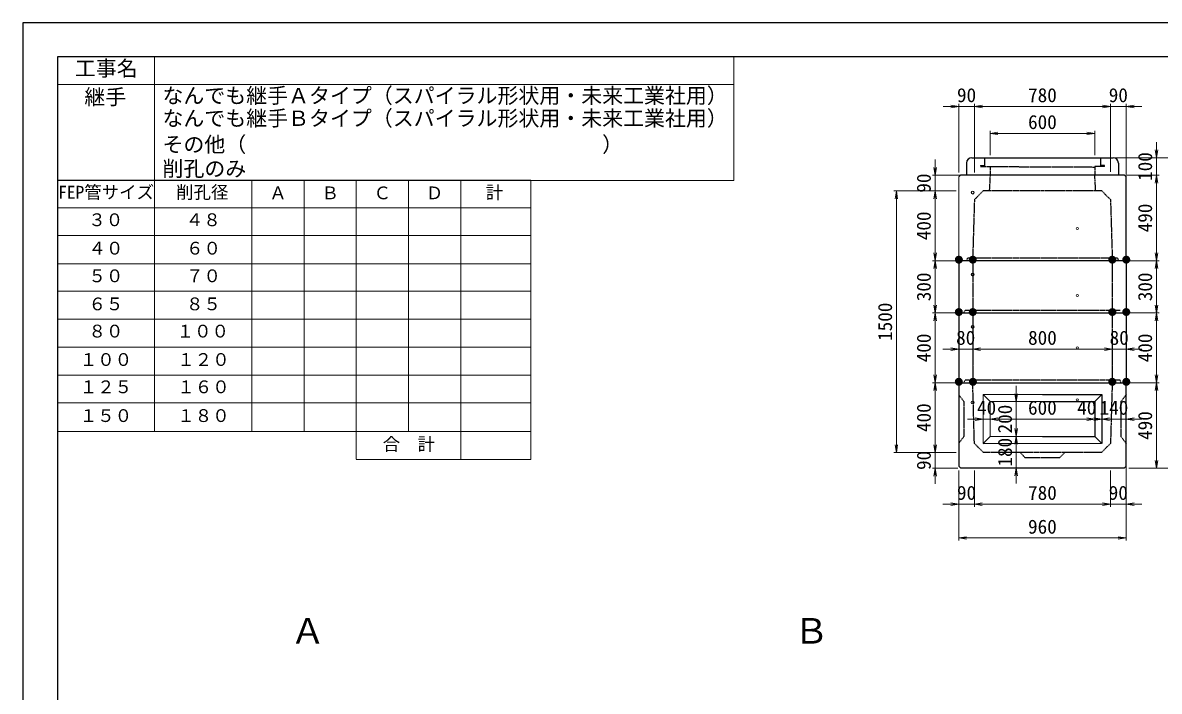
# Model space of a CAD drawing. Units: millimetres, scale not verified. Extents: x -297 to 298, y -210 to 211.
# Drawn here: x -297 to 28.7, y 18.9 to 210.5 of the extents above; entities that cross this region are included whole.
import ezdxf
from ezdxf.enums import TextEntityAlignment as Align

# ---------------------------------------------------------------- set-up
doc = ezdxf.new("R2010")
doc.units = ezdxf.units.MM
doc.linetypes.add('USER2', pattern=[4.7625, 3.175, -1.5875])
doc.layers.add('0-0', color=7, linetype='Continuous')
for name, color, linetype, lineweight in [('0-1_0', 9, 'Continuous', 25), ('0-2_dims', 7, 'Continuous', 18), ('0-3_pen1実線', 4, 'Continuous', 13), ('0-4_pen2実線', 3, 'Continuous', 13), ('0-5_pen3実線', 7, 'Continuous', 25), ('0-6_pen4実線', 7, 'Continuous', 25), ('0-7_pen2破線', 3, 'USER2', 25), ('0-8_鉄筋', 7, 'Continuous', 25), ('0-9_draw', 7, 'Continuous', 13)]:
    doc.layers.add(name, color=color, linetype=linetype, lineweight=lineweight)
doc.styles.add('ＭＳ ゴシック', font='')
doc.styles.get('ＭＳ ゴシック').set_extended_font_data('MS Gothic')

# ---------------------------------------------------------------- blocks, each defined once
blk = doc.blocks.new('部分図 1')
at = {"layer": '0-1_0'}
blk.add_lwpolyline([(0.1, 0.3), (11898.1, 0.3), (11898.1, 8410.3), (0.1, 8410.3)], close=True, dxfattribs=at)
at = {"layer": '0-2_dims'}
for p, q in [((755.1, 6066.8), (755.1, 8215.2)), ((4075.2, 7506.5), (4075.2, 8215.2)), ((200.1, 8055.5), (4076.2, 8055.5)), ((5364.96, 7930), (5274.96, 7930)), ((5364.96, 7551.8), (5364.96, 7945)), ((5364.96, 7930), (5455.36, 7930)), ((5455.36, 7551.8), (5455.36, 7945)), ((5455.36, 7551.8), (5455.36, 7945)), ((5455.36, 7930), (5545.36, 7930)), ((5455.36, 7930), (6234.96, 7930)), ((6234.96, 7930), (6144.96, 7930)), ((6234.96, 7556), (6234.96, 7945)), ((6234.96, 7556), (6234.96, 7945)), ((6234.96, 7930), (6324.96, 7930)), ((6324.96, 7498), (6324.96, 7945)), ((6324.96, 7930), (6414.96, 7930)), ((5544.96, 7651), (5544.96, 7791)), ((5544.96, 7776), (6144.96, 7776)), ((6144.96, 7651), (6144.96, 7791)), ((6497.96, 7636), (6497.96, 7726)), ((5229.52, 7536), (5229.52, 7626)), ((6264.96, 7636), (6512.96, 7636)), ((6279.96, 7636), (6710.96, 7636)), ((6497.96, 7636), (6497.96, 7536)), ((200.1, 7506.5), (4076.2, 7506.5)), ((1313.17, 6066.8), (1313.17, 7507.2)), ((1313.17, 6066.8), (1313.17, 7506.8)), ((1613.17, 6066.8), (1613.17, 7506.8)), ((1912.17, 5908), (1912.17, 7506.8)), ((2211.17, 6066.8), (2211.17, 7506.8)), ((2511.17, 5906), (2511.17, 7506.8)), ((5394.96, 7536), (5214.52, 7536)), ((5229.52, 7536), (5229.52, 7446)), ((6329.96, 7536), (6512.96, 7536)), ((6329.96, 7536), (6512.96, 7536)), ((6497.96, 7536), (6497.96, 7446)), ((6497.96, 7536), (6497.96, 7046)), ((5334.96, 7446), (4992.5, 7446)), ((5007.5, 7446), (5007.5, 5946)), ((5349.96, 7446), (5214.52, 7446)), ((5349.96, 7446), (5214.52, 7446)), ((5229.52, 7446), (5229.52, 7356)), ((5229.52, 7446), (5229.52, 7046)), ((200.17, 7349), (2913.17, 7349)), ((200.1, 7190), (2913.1, 7190)), ((5349.96, 7046), (5214.52, 7046)), ((5349.96, 7046), (5214.52, 7046)), ((5229.52, 7046), (5229.52, 6746)), ((6329.96, 7046), (6512.96, 7046)), ((6329.96, 7046), (6512.96, 7046)), ((6497.96, 7046), (6497.96, 6746)), ((200.1, 7028.2), (2913.1, 7028.2)), ((200.1, 6870.4), (2913.1, 6870.4)), ((200.1, 6711.4), (2913.1, 6711.4)), ((5349.96, 6746), (5214.52, 6746)), ((5349.96, 6746), (5214.52, 6746)), ((5229.52, 6746), (5229.52, 6346)), ((6329.96, 6746), (6512.96, 6746)), ((6329.96, 6746), (6512.96, 6746)), ((6497.96, 6746), (6497.96, 6346)), ((200.1, 6550.4), (2913.1, 6550.4)), ((5364.84, 6539), (5274.84, 6539)), ((5364.84, 6347.9), (5364.84, 6554)), ((5364.84, 6539), (5445.25, 6539)), ((5445.25, 6363), (5445.25, 6554)), ((5445.25, 6363), (5445.25, 6554)), ((5445.25, 6539), (5535.25, 6539)), ((5445.25, 6539), (6244.84, 6539)), ((6244.84, 6539), (6154.84, 6539)), ((6244.84, 6363), (6244.84, 6554)), ((6244.84, 6363), (6244.84, 6554)), ((6244.84, 6539), (6324.84, 6539)), ((6324.84, 6348), (6324.84, 6554)), ((6324.84, 6539), (6414.84, 6539)), ((200.1, 6390.4), (2913.1, 6390.4)), ((5349.96, 6346), (5214.52, 6346)), ((5349.96, 6346), (5214.52, 6346)), ((5229.52, 6346), (5229.52, 5946)), ((5694.84, 6238), (5694.84, 6328)), ((6339.96, 6346), (6512.96, 6346)), ((6339.96, 6346), (6512.96, 6346)), ((6497.96, 6346), (6497.96, 5856)), ((200.1, 6231.6), (2913.1, 6231.6)), ((5694.84, 6238), (5709.84, 6238)), ((5694.84, 6038), (5694.84, 6238)), ((5504.84, 6138), (5414.84, 6138)), ((5504.84, 6138), (5504.84, 6123)), ((5504.84, 6138), (5544.84, 6138)), ((5544.84, 6138), (5544.84, 6123)), ((5544.84, 6138), (5634.84, 6138)), ((5544.84, 6138), (5544.84, 6123)), ((5544.84, 6138), (6144.84, 6138)), ((5694.84, 6038), (5694.84, 6128)), ((6144.84, 6138), (6054.84, 6138)), ((6184.84, 6138), (6094.84, 6138)), ((6144.84, 6138), (6144.84, 6123)), ((6144.84, 6138), (6144.84, 6123)), ((6144.84, 6138), (6184.84, 6138)), ((6184.84, 6138), (6184.84, 6123)), ((6184.84, 6138), (6274.84, 6138)), ((6184.84, 6138), (6184.84, 6123)), ((6184.84, 6138), (6324.84, 6138)), ((6324.84, 6138), (6324.84, 6123)), ((6324.84, 6138), (6414.84, 6138)), ((2913.17, 6066.8), (2913.17, 5906.1)), ((5229.52, 5946), (5229.52, 6036)), ((5694.84, 6038), (5709.84, 6038)), ((5694.84, 5858), (5694.84, 6038)), ((5694.84, 6038), (5709.84, 6038)), ((5694.84, 6038), (5694.84, 5948)), ((5334.96, 5946), (4992.5, 5946)), ((5349.96, 5946), (5214.52, 5946)), ((5349.96, 5946), (5214.52, 5946)), ((5229.52, 5946), (5229.52, 5856)), ((1912.17, 5906.1), (2913.17, 5906.1)), ((6324.84, 5876), (6324.84, 5635)), ((5359.96, 5856), (5214.52, 5856)), ((5229.52, 5856), (5229.52, 5766)), ((5364.84, 5842.5), (5364.84, 5635)), ((5455.24, 5842.5), (5455.24, 5635)), ((5455.24, 5842.5), (5455.24, 5635)), ((5644.84, 5858), (5709.84, 5858)), ((5694.84, 5858), (5694.84, 5768)), ((6234.84, 5842.5), (6234.84, 5635)), ((6234.84, 5842.5), (6234.84, 5635)), ((6339.96, 5856), (6512.96, 5856)), ((6398.21, 5856), (6710.96, 5856)), ((5364.84, 5775.62), (5364.84, 5441)), ((6324.84, 5790), (6324.84, 5441)), ((5364.84, 5650), (5274.84, 5650)), ((5364.84, 5650), (5455.24, 5650)), ((5455.24, 5650), (5545.24, 5650)), ((5455.24, 5650), (6234.84, 5650)), ((6234.84, 5650), (6144.84, 5650)), ((6234.84, 5650), (6324.84, 5650)), ((6324.84, 5650), (6414.84, 5650)), ((5364.84, 5456), (6324.84, 5456))]:
    blk.add_line(p, q, dxfattribs=at)
for points in [[(5319.96, 7922.5), (5364.96, 7930), (5319.96, 7937.5)], [(5500.36, 7937.5), (5455.36, 7930), (5500.36, 7922.5)], [(5500.36, 7937.5), (5455.36, 7930), (5500.36, 7922.5)], [(6189.96, 7922.5), (6234.96, 7930), (6189.96, 7937.5)], [(6189.96, 7922.5), (6234.96, 7930), (6189.96, 7937.5)], [(6369.96, 7937.5), (6324.96, 7930), (6369.96, 7922.5)], [(5589.96, 7783.5), (5544.96, 7776), (5589.96, 7768.5)], [(6099.96, 7768.5), (6144.96, 7776), (6099.96, 7783.5)], [(6490.46, 7681), (6497.96, 7636), (6505.46, 7681)], [(5222.02, 7581), (5229.52, 7536), (5237.02, 7581)], [(6505.46, 7491), (6497.96, 7536), (6490.46, 7491)], [(6505.46, 7491), (6497.96, 7536), (6490.46, 7491)], [(5015, 7401), (5007.5, 7446), (5000, 7401)], [(5237.02, 7401), (5229.52, 7446), (5222.02, 7401)], [(5237.02, 7401), (5229.52, 7446), (5222.02, 7401)], [(5222.02, 7091), (5229.52, 7046), (5237.02, 7091)], [(5237.02, 7001), (5229.52, 7046), (5222.02, 7001)], [(6490.46, 7091), (6497.96, 7046), (6505.46, 7091)], [(6505.46, 7001), (6497.96, 7046), (6490.46, 7001)], [(5222.02, 6791), (5229.52, 6746), (5237.02, 6791)], [(6490.46, 6791), (6497.96, 6746), (6505.46, 6791)], [(5237.02, 6701), (5229.52, 6746), (5222.02, 6701)], [(6505.46, 6701), (6497.96, 6746), (6490.46, 6701)], [(5319.84, 6531.5), (5364.84, 6539), (5319.84, 6546.5)], [(5490.25, 6546.5), (5445.25, 6539), (5490.25, 6531.5)], [(5490.25, 6546.5), (5445.25, 6539), (5490.25, 6531.5)], [(6199.84, 6531.5), (6244.84, 6539), (6199.84, 6546.5)], [(6199.84, 6531.5), (6244.84, 6539), (6199.84, 6546.5)], [(6369.84, 6546.5), (6324.84, 6539), (6369.84, 6531.5)], [(5222.02, 6391), (5229.52, 6346), (5237.02, 6391)], [(6490.46, 6391), (6497.96, 6346), (6505.46, 6391)], [(5237.02, 6301), (5229.52, 6346), (5222.02, 6301)], [(6505.46, 6301), (6497.96, 6346), (6490.46, 6301)], [(5687.34, 6283), (5694.84, 6238), (5702.34, 6283)], [(5459.84, 6130.5), (5504.84, 6138), (5459.84, 6145.5)], [(5589.84, 6145.5), (5544.84, 6138), (5589.84, 6130.5)], [(5589.84, 6145.5), (5544.84, 6138), (5589.84, 6130.5)], [(6099.84, 6130.5), (6144.84, 6138), (6099.84, 6145.5)], [(6099.84, 6130.5), (6144.84, 6138), (6099.84, 6145.5)], [(6139.84, 6130.5), (6184.84, 6138), (6139.84, 6145.5)], [(6229.84, 6145.5), (6184.84, 6138), (6229.84, 6130.5)], [(6369.84, 6145.5), (6324.84, 6138), (6369.84, 6130.5)], [(5687.34, 6083), (5694.84, 6038), (5702.34, 6083)], [(5702.34, 5993), (5694.84, 6038), (5687.34, 5993)], [(5000, 5991), (5007.5, 5946), (5015, 5991)], [(5222.02, 5991), (5229.52, 5946), (5237.02, 5991)], [(5222.02, 5991), (5229.52, 5946), (5237.02, 5991)], [(6490.46, 5901), (6497.96, 5856), (6505.46, 5901)], [(5237.02, 5811), (5229.52, 5856), (5222.02, 5811)], [(5702.34, 5813), (5694.84, 5858), (5687.34, 5813)], [(5319.84, 5642.5), (5364.84, 5650), (5319.84, 5657.5)], [(5500.24, 5657.5), (5455.24, 5650), (5500.24, 5642.5)], [(5500.24, 5657.5), (5455.24, 5650), (5500.24, 5642.5)], [(6189.84, 5642.5), (6234.84, 5650), (6189.84, 5657.5)], [(6189.84, 5642.5), (6234.84, 5650), (6189.84, 5657.5)], [(6369.84, 5657.5), (6324.84, 5650), (6369.84, 5642.5)], [(5409.84, 5463.5), (5364.84, 5456), (5409.84, 5448.5)], [(6279.84, 5448.5), (6324.84, 5456), (6279.84, 5463.5)]]:
    blk.add_lwpolyline(points, dxfattribs=at)
blk.add_lwpolyline([(200.17, 6066.8), (2913.17, 6066.8), (2913.17, 7506.8), (200.17, 7506.8)], close=True, dxfattribs=at)
at = {"layer": '0-3_pen1実線'}
blk.add_line((6144.96, 7583.02), (6147.94, 7586), dxfattribs=at)
at = {"layer": '0-4_pen2実線'}
blk.add_line((6200.96, 7592), (6200.96, 7586), dxfattribs=at)
for centre, radius in [((5444.96, 7436), 8), ((6044.96, 7231), 6), ((5444.96, 6966), 8), ((6044.96, 6846), 6), ((5444.96, 6666), 8), ((6044.96, 6546), 6), ((6044.84, 6248), 6), ((5444.84, 6233), 8)]:
    blk.add_circle(centre, radius, dxfattribs=at)
at = {"layer": '0-5_pen3実線'}
for p, q in [((5439.96, 7636), (6249.96, 7636)), ((5409.96, 7606), (5409.96, 7536)), ((6279.96, 7606), (6279.96, 7536)), ((6314.96, 7536), (5374.96, 7536)), ((6324.96, 7526), (6314.96, 7536)), ((6324.96, 7046), (6324.96, 7526)), ((6324.96, 7046), (5364.96, 7046)), ((5364.96, 7046), (5364.96, 6746)), ((6324.96, 7046), (6324.96, 6746)), ((5364.96, 6746), (6324.96, 6746)), ((6324.96, 6746), (6324.96, 6346)), ((5364.84, 6348), (5364.84, 5868)), ((6324.84, 5868), (6324.84, 6348)), ((5844.84, 6278), (6184.84, 6278)), ((6184.84, 6278), (6144.84, 6238)), ((6184.84, 6278), (6184.84, 5998)), ((5844.84, 6238), (6144.84, 6238)), ((6144.84, 6238), (6144.84, 6038)), ((5504.84, 5998), (6183.37, 5999.47)), ((5844.84, 6038), (6144.84, 6038)), ((6144.84, 6038), (6184.84, 5998)), ((5364.84, 5868), (5374.84, 5858)), ((6324.84, 5868), (6314.84, 5858)), ((5374.84, 5858), (6314.84, 5858))]:
    blk.add_line(p, q, dxfattribs=at)
blk.add_lwpolyline([(5364.96, 6746), (5364.96, 6346), (6324.96, 6346)], dxfattribs=at)
for centre, start, end in [((5439.96, 7606), 90, 180), ((6249.96, 7606), 0, 90)]:
    blk.add_arc(centre, 30, start, end, dxfattribs=at)
at = {"layer": '0-6_pen4実線'}
blk.add_lwpolyline([(200.1, 200.3), (11709.1, 200.3), (11709.1, 8215.3), (200.1, 8215.3)], close=True, dxfattribs=at)
at = {"layer": '0-7_pen2破線'}
for p, q in [((5512.96, 7636), (5512.96, 7586)), ((6176.96, 7636), (6176.96, 7592)), ((5488.96, 7592), (5512.96, 7592)), ((5488.96, 7592), (5488.96, 7586)), ((5488.96, 7586), (6144.96, 7583.02)), ((5544.96, 7586), (5544.96, 7536)), ((6144.96, 7586), (6144.96, 7536)), ((6200.96, 7586), (6144.96, 7586)), ((6200.96, 7592), (6176.96, 7592)), ((5544.96, 7536), (5539.96, 7446)), ((6149.96, 7446), (6144.96, 7536)), ((5454.96, 7396), (5504.96, 7446)), ((5844.96, 7446), (5504.96, 7446)), ((6184.96, 7446), (5844.96, 7446)), ((6184.96, 7446), (6234.96, 7396)), ((5454.96, 7396), (5444.96, 7061)), ((6234.96, 7396), (6244.96, 7061)), ((5414.96, 7061), (5409.96, 7046)), ((5844.96, 7061), (5414.96, 7061)), ((5444.96, 7046), (5444.96, 6761)), ((6274.96, 7061), (5844.96, 7061)), ((6244.96, 7046), (6244.96, 6761)), ((6274.96, 7061), (6279.96, 7046)), ((5394.96, 6746), (5399.96, 6761)), ((5844.96, 6761), (5399.96, 6761)), ((5444.96, 6746), (5444.96, 6361)), ((6289.96, 6761), (5844.96, 6761)), ((6244.96, 6746), (6244.96, 6361)), ((5394.96, 6346), (5399.96, 6361)), ((5844.96, 6361), (5399.96, 6361)), ((5454.84, 5998), (5445.25, 6348)), ((6289.96, 6361), (5844.96, 6361)), ((6294.96, 6346), (6289.96, 6361)), ((5364.84, 6278), (5394.84, 6238)), ((6324.84, 6278), (6294.84, 6238)), ((6294.84, 6238), (6294.84, 6038)), ((5504.84, 5948), (5454.84, 5998)), ((6294.84, 6038), (6324.84, 5998)), ((5504.84, 5948), (6184.84, 5948)), ((5744.84, 5918), (5714.84, 5948)), ((5944.84, 5918), (5974.84, 5948)), ((5744.84, 5918), (5944.84, 5918))]:
    blk.add_line(p, q, dxfattribs=at)
for points in [[(6244.84, 6348), (6234.84, 5998), (6184.84, 5948)], [(5394.84, 6238), (5394.84, 6038), (5364.84, 5998)]]:
    blk.add_lwpolyline(points, dxfattribs=at)
at = {"layer": '0-9_draw'}
for p, q in [((5364.96, 7526), (5374.96, 7536)), ((5364.96, 7526), (5364.96, 7046)), ((5504.84, 6278), (5844.84, 6278)), ((5504.84, 6278), (5504.84, 5998)), ((5504.84, 6278), (5544.84, 6238)), ((5544.84, 6238), (5844.84, 6238)), ((5544.84, 6238), (5544.84, 6038)), ((5544.84, 6038), (5504.84, 5998)), ((5544.84, 6038), (5844.84, 6038))]:
    blk.add_line(p, q, dxfattribs=at)
at = {"layer": '0-2_dims', "style": 'ＭＳ ゴシック'}
for s, height, p in [('工事名', 87.98, (299.1, 8078.2)), ('継手', 87.98, (353.1, 7914.2)), ('なんでも継手Ａタイプ（スパイラル形状用・未来工業社用）\u3000\u3000', 87.98, (801.1, 7922.2)), ('90', 80.65, (5355.16, 7930.5)), ('780', 80.65, (5762.66, 7930.5)), ('90', 80.65, (6224.96, 7930.5)), ('なんでも継手Ｂタイプ（スパイラル形状用・未来工業社用）\u3000\u3000', 87.98, (801.1, 7792.2)), ('600', 80.65, (5762.46, 7776.5)), ('その他（\u3000\u3000\u3000\u3000\u3000\u3000\u3000\u3000\u3000\u3000\u3000\u3000\u3000\u3000\u3000\u3000\u3000）', 87.98, (801.1, 7642.2)), ('削孔のみ', 87.98, (801.1, 7503.2)), ('FEP管サイズ', 73.31, (203.17, 7379.9)), ('削孔径', 73.31, (879.17, 7379.9)), ('Ａ', 73.31, (1413.17, 7375.9)), ('Ｂ', 73.31, (1712.17, 7375.9)), ('Ｃ', 73.31, (2011.17, 7375.9)), ('Ｄ', 73.31, (2310.17, 7375.9)), ('計', 73.31, (2654.17, 7378.9)), ('３０', 73.31, (376.17, 7221.9)), ('４８', 73.31, (935.17, 7221.9)), ('４０', 73.31, (377.07, 7058.9)), ('６０', 73.31, (936.07, 7058.9)), ('●', 36.66, (5340.06, 7021.2)), ('●', 36.66, (5419.96, 7021.2)), ('●', 36.66, (6219.56, 7021.1)), ('●', 36.66, (6299.76, 7021.3)), ('５０', 73.31, (377.07, 6900.5)), ('７０', 73.31, (936.07, 6900.5)), ('６５', 73.31, (377.07, 6739.5)), ('８５', 73.31, (936.07, 6739.5)), ('●', 36.66, (5339.94, 6721)), ('●', 36.66, (5420.06, 6721.05)), ('●', 36.66, (6219.86, 6721.01)), ('●', 36.66, (6299.66, 6721.1)), ('８０', 73.31, (377.17, 6583.5)), ('１００', 73.31, (882.17, 6583.5)), ('80', 80.65, (5350.04, 6539.5)), ('800', 80.65, (5762.54, 6539.5)), ('80', 80.65, (6229.84, 6539.5)), ('１００', 73.31, (327.07, 6420.5)), ('１２０', 73.31, (886.07, 6420.5)), ('１２５', 73.31, (327.07, 6264.1)), ('１６０', 73.31, (886.07, 6264.1)), ('●', 36.66, (5339.86, 6321)), ('●', 36.66, (5420.76, 6321.04)), ('●', 36.66, (6219.56, 6321.1)), ('●', 36.66, (6299.76, 6321)), ('１５０', 73.31, (327.07, 6099.1)), ('１８０', 73.31, (886.07, 6099.1)), ('40', 80.65, (5469.84, 6138.5)), ('600', 80.65, (5762.34, 6138.5)), ('40', 80.65, (6043.84, 6139)), ('140', 80.65, (6172.34, 6138.5)), ('合\u3000計', 73.31, (2063.17, 5935.9)), ('90', 80.65, (5355.04, 5650.5)), ('780', 80.65, (5762.54, 5650.5)), ('90', 80.65, (6224.84, 5650.5)), ('960', 80.65, (5762.34, 5456.5))]:
    blk.add_text(s, height=height, dxfattribs=at).set_placement(p, align=Align.BOTTOM_LEFT)
for s, p in [('100', (6497.46, 7503.5)), ('90', (5229.02, 7436)), ('490', (6497.46, 7208.5)), ('400', (5229.02, 7163.5)), ('300', (5229.02, 6813.5)), ('300', (6497.46, 6813.5)), ('1500', (5007, 6586)), ('400', (5229.02, 6463.5)), ('400', (6497.46, 6463.5)), ('400', (5229.02, 6063.5)), ('200', (5694.34, 6055.5)), ('490', (6497.46, 6018.5)), ('180', (5694.34, 5865.5)), ('90', (5229.02, 5846))]:
    blk.add_text(s, height=80.65, rotation=90, dxfattribs=at).set_placement(p, align=Align.BOTTOM_LEFT)
at = {"layer": '0-8_鉄筋', "style": 'ＭＳ ゴシック'}
for s, p in [('Ａ', (1533.97, 4806.33)), ('Ｂ', (4419.97, 4806.33))]:
    blk.add_text(s, height=146.6, dxfattribs=at).set_placement(p, align=Align.BOTTOM_LEFT)

msp = doc.modelspace()

# ---------------------------------------------------------------- block references
at = {"layer": '0-0', "xscale": 0.05, "yscale": 0.05}
msp.add_blockref('部分図 1', (-297, -210), dxfattribs=at)

doc.saveas('drawing.dxf')
